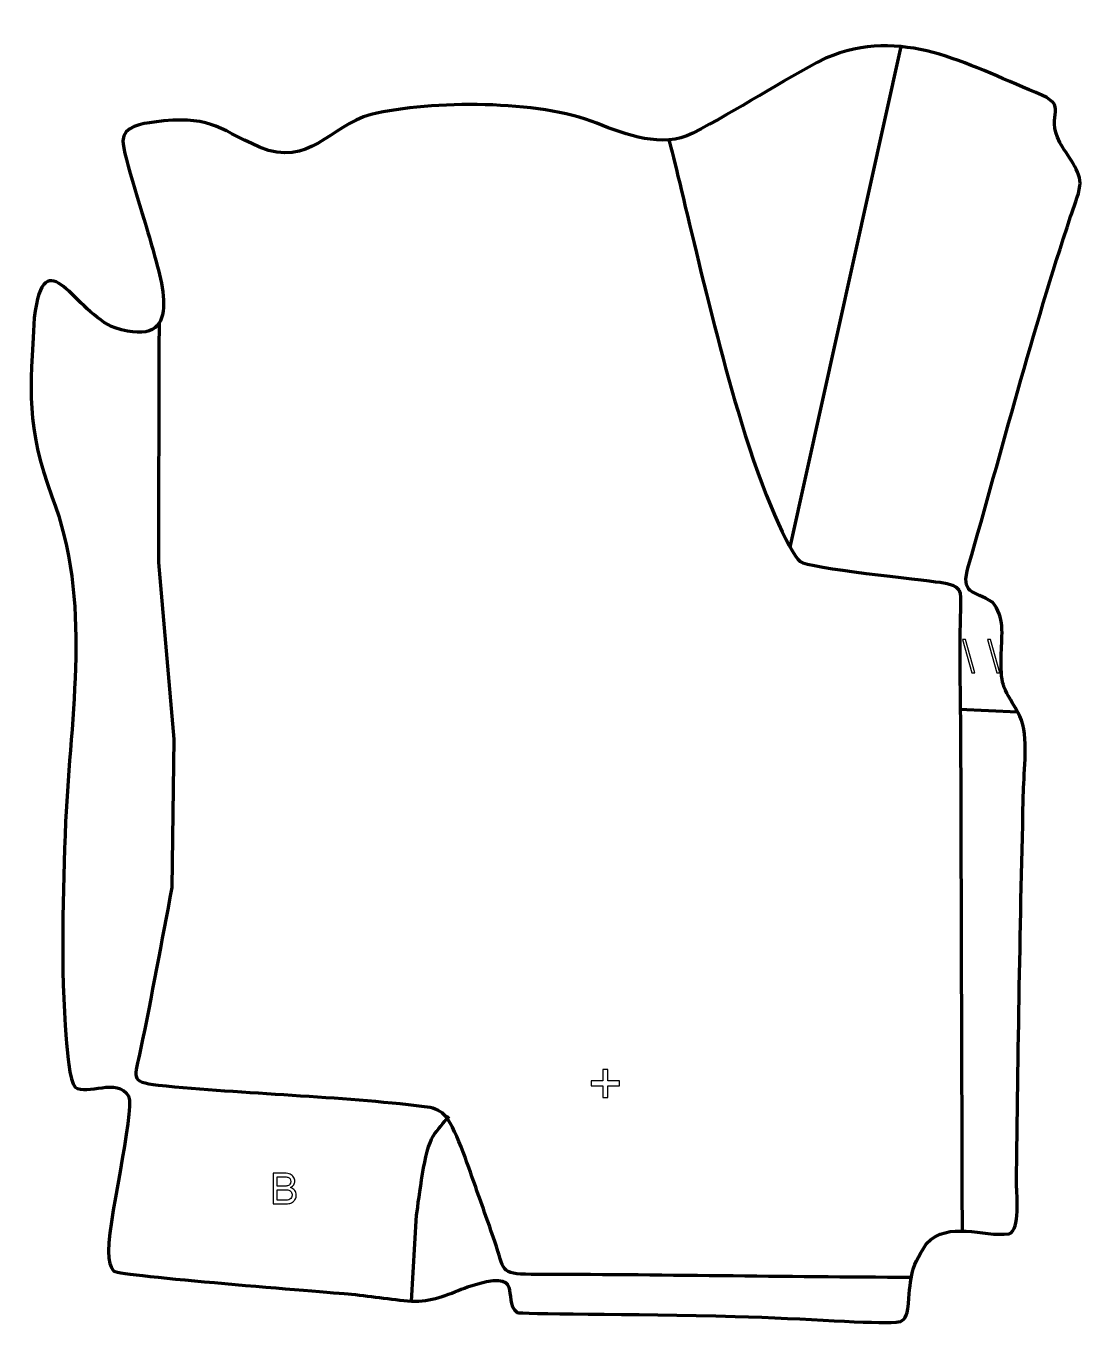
# Model space of a CAD drawing. Header units: millimetres. Extents: x -597 to 30, y 125 to 897.
import ezdxf

# ---------------------------------------------------------------- set-up
doc = ezdxf.new("R2010")
doc.units = ezdxf.units.MM
doc.header["$MEASUREMENT"] = 0
doc.layers.add('layer 2', color=7, linetype='Continuous')
doc.layers.add('layer 3', color=7, linetype='Continuous')

msp = doc.modelspace()

# ---------------------------------------------------------------- linework, layer by layer
at = {"layer": 'layer 2', "color": 140, "lineweight": 158}
for points in [[(-143.0514, 586.8747), (-143.0514, 586.8747), (-77.0892, 884.3312), (-77.0892, 884.3312)], [(-42.4173, 490.7127), (-42.4173, 490.7127), (-7.9415, 489.188), (-7.9415, 489.188)]]:
    msp.add_open_spline(points, degree=3, dxfattribs=at)
for points, knots in [([(-215.0832, 828.9776), (-209.258, 808.3645), (-191.6776, 726.1309), (-172.1931, 661.4029), (-172.1931, 661.4029), (-159.3897, 618.8694), (-143.8093, 584.1951), (-137.0786, 578.4725), (-137.0786, 578.4725), (-132.4572, 574.5433), (-64.9836, 567.6232), (-53.9465, 566.0865), (-53.9465, 566.0865), (-41.0116, 564.2735), (-41.4921, 561.6771), (-41.9036, 549.6149), (-41.9036, 549.6149), (-42.6627, 527.363), (-42.0362, 503.4448), (-41.88, 481.052), (-41.88, 481.052), (-41.8178, 472.125), (-41.7615, 463.1985), (-41.7324, 454.2713), (-41.7324, 454.2713), (-41.4545, 362.9225), (-41.1766, 271.5736), (-40.8987, 180.2247)], [0, 0, 0, 0, 0.125, 0.125, 0.125, 0.125, 0.25, 0.25, 0.25, 0.25, 0.375, 0.375, 0.375, 0.375, 0.5, 0.5, 0.5, 0.5, 0.625, 0.625, 0.625, 0.625, 0.75, 0.75, 0.75, 0.75, 1, 1, 1, 1]), ([(-71.0992, 153.0864), (-146.5172, 153.2616), (-221.5636, 154.8025), (-296.9732, 154.8916), (-296.9732, 154.8916), (-315.761, 154.9137), (-312.669, 157.2877), (-318.5611, 174.4612), (-318.5611, 174.4612), (-322.5007, 185.9442), (-326.5453, 197.4206), (-330.5933, 208.8668), (-330.5933, 208.8668), (-334.058, 218.4955), (-342.2977, 243.736), (-348.6978, 249.9577), (-348.6978, 249.9577), (-351.5625, 252.7425), (-355.7537, 253.944), (-360.2232, 254.5005), (-360.2232, 254.5005), (-411.0233, 260.8254), (-466.3806, 261.7925), (-518.3571, 267.171), (-518.3571, 267.171), (-536.0495, 269.0018), (-532.1275, 272.0974), (-528.7439, 288.5186), (-528.7439, 288.5186), (-522.1634, 320.4547), (-516.2325, 352.7032), (-510.1371, 384.7475), (-510.1371, 384.7475), (-510.1371, 384.7475), (-509.0788, 472.8538), (-509.0788, 472.8538), (-509.0788, 472.8538), (-509.0788, 472.8538), (-518.0746, 577.8934), (-518.0746, 577.8934), (-518.0746, 577.8934), (-518.0746, 577.8934), (-517.81, 704.0997), (-517.81, 704.0997), (-517.81, 704.0997), (-517.81, 704.0997), (-517.6723, 720.5547), (-517.6723, 720.5547)], [0, 0, 0, 0, 0.07692308, 0.07692308, 0.07692308, 0.07692308, 0.15384615, 0.15384615, 0.15384615, 0.15384615, 0.23076923, 0.23076923, 0.23076923, 0.23076923, 0.30769231, 0.30769231, 0.30769231, 0.30769231, 0.38461538, 0.38461538, 0.38461538, 0.38461538, 0.46153846, 0.46153846, 0.46153846, 0.46153846, 0.53846154, 0.53846154, 0.53846154, 0.53846154, 0.61538462, 0.61538462, 0.61538462, 0.61538462, 0.69230769, 0.69230769, 0.69230769, 0.69230769, 0.76923077, 0.76923077, 0.76923077, 0.76923077, 0.84615385, 0.84615385, 0.84615385, 0.84615385, 1, 1, 1, 1]), ([(-368.0409, 139.0529), (-368.0409, 139.0529), (-365.0135, 190.1461), (-365.0135, 190.1461), (-365.0135, 190.1461), (-363.3257, 200.8426), (-360.4263, 229.0779), (-355.0963, 236.9675), (-355.0963, 236.9675), (-352.3358, 241.0536), (-348.8652, 245.0812), (-345.6985, 248.884)], [0, 0, 0, 0, 0.25, 0.25, 0.25, 0.25, 0.5, 0.5, 0.5, 0.5, 1, 1, 1, 1])]:
    msp.add_open_spline(points, degree=3, knots=knots, dxfattribs=at)
at = {"layer": 'layer 2', "color": 142}
for points, knots in [([(-35.121, 512.3037), (-35.121, 512.3037), (-40.6565, 532.0922), (-40.6565, 532.0922), (-40.6565, 532.0922), (-40.6565, 532.0922), (-38.7757, 532.0922), (-38.7757, 532.0922), (-38.7757, 532.0922), (-38.7757, 532.0922), (-33.2402, 512.3037), (-33.2402, 512.3037), (-33.2402, 512.3037), (-33.2402, 512.3037), (-35.121, 512.3037), (-35.121, 512.3037)], [0, 0, 0, 0, 0.2, 0.2, 0.2, 0.2, 0.4, 0.4, 0.4, 0.4, 0.6, 0.6, 0.6, 0.6, 1, 1, 1, 1]), ([(-20.2618, 512.3037), (-20.2618, 512.3037), (-25.7973, 532.0922), (-25.7973, 532.0922), (-25.7973, 532.0922), (-25.7973, 532.0922), (-23.9165, 532.0922), (-23.9165, 532.0922), (-23.9165, 532.0922), (-23.9165, 532.0922), (-18.381, 512.3037), (-18.381, 512.3037), (-18.381, 512.3037), (-18.381, 512.3037), (-20.2618, 512.3037), (-20.2618, 512.3037)], [0, 0, 0, 0, 0.2, 0.2, 0.2, 0.2, 0.4, 0.4, 0.4, 0.4, 0.6, 0.6, 0.6, 0.6, 1, 1, 1, 1]), ([(-254.2915, 259.9867), (-254.2915, 259.9867), (-254.2915, 266.9012), (-254.2915, 266.9012), (-254.2915, 266.9012), (-254.2915, 266.9012), (-261.1706, 266.9012), (-261.1706, 266.9012), (-261.1706, 266.9012), (-261.1706, 266.9012), (-261.1706, 269.794), (-261.1706, 269.794), (-261.1706, 269.794), (-261.1706, 269.794), (-254.2915, 269.794), (-254.2915, 269.794), (-254.2915, 269.794), (-254.2915, 269.794), (-254.2915, 276.6731), (-254.2915, 276.6731), (-254.2915, 276.6731), (-254.2915, 276.6731), (-251.3634, 276.6731), (-251.3634, 276.6731), (-251.3634, 276.6731), (-251.3634, 276.6731), (-251.3634, 269.794), (-251.3634, 269.794), (-251.3634, 269.794), (-251.3634, 269.794), (-244.4842, 269.794), (-244.4842, 269.794), (-244.4842, 269.794), (-244.4842, 269.794), (-244.4842, 266.9012), (-244.4842, 266.9012), (-244.4842, 266.9012), (-244.4842, 266.9012), (-251.3634, 266.9012), (-251.3634, 266.9012), (-251.3634, 266.9012), (-251.3634, 266.9012), (-251.3634, 259.9867), (-251.3634, 259.9867), (-251.3634, 259.9867), (-251.3634, 259.9867), (-254.2915, 259.9867), (-254.2915, 259.9867)], [0, 0, 0, 0, 0.07692308, 0.07692308, 0.07692308, 0.07692308, 0.15384615, 0.15384615, 0.15384615, 0.15384615, 0.23076923, 0.23076923, 0.23076923, 0.23076923, 0.30769231, 0.30769231, 0.30769231, 0.30769231, 0.38461538, 0.38461538, 0.38461538, 0.38461538, 0.46153846, 0.46153846, 0.46153846, 0.46153846, 0.53846154, 0.53846154, 0.53846154, 0.53846154, 0.61538462, 0.61538462, 0.61538462, 0.61538462, 0.69230769, 0.69230769, 0.69230769, 0.69230769, 0.76923077, 0.76923077, 0.76923077, 0.76923077, 0.84615385, 0.84615385, 0.84615385, 0.84615385, 1, 1, 1, 1]), ([(-450.1981, 196.7951), (-450.1981, 196.7951), (-450.1981, 214.9815), (-450.1981, 214.9815), (-450.1981, 214.9815), (-450.1981, 214.9815), (-443.374, 214.9815), (-443.374, 214.9815), (-443.374, 214.9815), (-441.9854, 214.9815), (-440.8721, 214.7995), (-440.0296, 214.4312), (-440.0296, 214.4312), (-439.1914, 214.0629), (-438.5353, 213.4956), (-438.0611, 212.7294), (-438.0611, 212.7294), (-437.5828, 211.9674), (-437.3457, 211.1673), (-437.3457, 210.3291), (-437.3457, 210.3291), (-437.3457, 209.5544), (-437.5574, 208.822), (-437.9765, 208.1362), (-437.9765, 208.1362), (-438.3956, 207.4504), (-439.0306, 206.8958), (-439.8815, 206.4725), (-439.8815, 206.4725), (-438.7808, 206.1508), (-437.9341, 205.6004), (-437.3457, 204.8215), (-437.3457, 204.8215), (-436.753, 204.0468), (-436.4567, 203.1282), (-436.4567, 202.0698), (-436.4567, 202.0698), (-436.4567, 201.2147), (-436.6387, 200.4231), (-436.9986, 199.6907), (-436.9986, 199.6907), (-437.3584, 198.9583), (-437.8029, 198.3953), (-438.3321, 197.9974), (-438.3321, 197.9974), (-438.8612, 197.6037), (-439.5259, 197.3031), (-440.3217, 197.0999), (-440.3217, 197.0999), (-441.1218, 196.8967), (-442.0997, 196.7951), (-443.2597, 196.7951), (-443.2597, 196.7951), (-443.2597, 196.7951), (-450.1981, 196.7951), (-450.1981, 196.7951)], [0, 0, 0, 0, 0.06666667, 0.06666667, 0.06666667, 0.06666667, 0.13333333, 0.13333333, 0.13333333, 0.13333333, 0.2, 0.2, 0.2, 0.2, 0.26666667, 0.26666667, 0.26666667, 0.26666667, 0.33333333, 0.33333333, 0.33333333, 0.33333333, 0.4, 0.4, 0.4, 0.4, 0.46666667, 0.46666667, 0.46666667, 0.46666667, 0.53333333, 0.53333333, 0.53333333, 0.53333333, 0.6, 0.6, 0.6, 0.6, 0.66666667, 0.66666667, 0.66666667, 0.66666667, 0.73333333, 0.73333333, 0.73333333, 0.73333333, 0.8, 0.8, 0.8, 0.8, 0.86666667, 0.86666667, 0.86666667, 0.86666667, 1, 1, 1, 1]), ([(-447.7851, 207.3361), (-447.7851, 207.3361), (-443.8523, 207.3361), (-443.8523, 207.3361), (-443.8523, 207.3361), (-442.7855, 207.3361), (-442.0193, 207.4081), (-441.5579, 207.5478), (-441.5579, 207.5478), (-440.944, 207.7298), (-440.4826, 208.0346), (-440.1736, 208.4579), (-440.1736, 208.4579), (-439.8645, 208.8813), (-439.7079, 209.4104), (-439.7079, 210.0497), (-439.7079, 210.0497), (-439.7079, 210.655), (-439.8518, 211.1884), (-440.1439, 211.6456), (-440.1439, 211.6456), (-440.4318, 212.1071), (-440.8467, 212.4246), (-441.3843, 212.5939), (-441.3843, 212.5939), (-441.9219, 212.7632), (-442.8448, 212.8479), (-444.1487, 212.8479), (-444.1487, 212.8479), (-444.1487, 212.8479), (-447.7851, 212.8479), (-447.7851, 212.8479), (-447.7851, 212.8479), (-447.7851, 212.8479), (-447.7851, 207.3361), (-447.7851, 207.3361)], [0, 0, 0, 0, 0.1, 0.1, 0.1, 0.1, 0.2, 0.2, 0.2, 0.2, 0.3, 0.3, 0.3, 0.3, 0.4, 0.4, 0.4, 0.4, 0.5, 0.5, 0.5, 0.5, 0.6, 0.6, 0.6, 0.6, 0.7, 0.7, 0.7, 0.7, 0.8, 0.8, 0.8, 0.8, 1, 1, 1, 1]), ([(-447.7851, 198.9287), (-447.7851, 198.9287), (-443.2554, 198.9287), (-443.2554, 198.9287), (-443.2554, 198.9287), (-442.4765, 198.9287), (-441.9304, 198.9583), (-441.6129, 199.0176), (-441.6129, 199.0176), (-441.0626, 199.115), (-440.5969, 199.2801), (-440.2244, 199.5129), (-440.2244, 199.5129), (-439.8518, 199.7457), (-439.547, 200.0844), (-439.3057, 200.5289), (-439.3057, 200.5289), (-439.0644, 200.9734), (-438.9459, 201.4856), (-438.9459, 202.0656), (-438.9459, 202.0656), (-438.9459, 202.7472), (-439.1195, 203.3356), (-439.4708, 203.8394), (-439.4708, 203.8394), (-439.818, 204.3431), (-440.3006, 204.6945), (-440.9186, 204.8977), (-440.9186, 204.8977), (-441.5325, 205.1009), (-442.4215, 205.2025), (-443.5772, 205.2025), (-443.5772, 205.2025), (-443.5772, 205.2025), (-447.7851, 205.2025), (-447.7851, 205.2025), (-447.7851, 205.2025), (-447.7851, 205.2025), (-447.7851, 198.9287), (-447.7851, 198.9287)], [0, 0, 0, 0, 0.09090909, 0.09090909, 0.09090909, 0.09090909, 0.18181818, 0.18181818, 0.18181818, 0.18181818, 0.27272727, 0.27272727, 0.27272727, 0.27272727, 0.36363636, 0.36363636, 0.36363636, 0.36363636, 0.45454545, 0.45454545, 0.45454545, 0.45454545, 0.54545455, 0.54545455, 0.54545455, 0.54545455, 0.63636364, 0.63636364, 0.63636364, 0.63636364, 0.72727273, 0.72727273, 0.72727273, 0.72727273, 0.81818182, 0.81818182, 0.81818182, 0.81818182, 1, 1, 1, 1])]:
    msp.add_open_spline(points, degree=3, knots=knots, dxfattribs=at)
at = {"layer": 'layer 3', "color": 242, "lineweight": 158}
msp.add_open_spline([(-458.2111, 824.5926), (-428.7306, 812.0529), (-416.9178, 837.2642), (-392.0066, 844.0356), (-392.0066, 844.0356), (-355.2596, 852.485), (-292.9494, 852.7637), (-257.7852, 838.7769), (-257.7852, 838.7769), (-240.3611, 831.8463), (-219.1245, 823.8012), (-200.9292, 832.8438), (-200.9292, 832.8438), (-174.0365, 846.7564), (-148.8688, 863.62), (-122.0444, 877.4378), (-122.0444, 877.4378), (-76.1729, 896.6149), (-39.0922, 874.0969), (2.9427, 857.0892), (2.9427, 857.0892), (24.6533, 848.305), (7.6994, 845.1747), (17.2141, 827.3114), (17.2141, 827.3114), (21.0305, 820.1462), (30.3696, 809.9103), (29.1417, 801.5953), (29.1417, 801.5953), (28.3215, 796.0411), (25.4292, 788.7616), (23.5487, 783.3128), (23.5487, 783.3128), (0.9516, 715.0653), (-17.1396, 645.003), (-37.0424, 575.8895), (-37.0424, 575.8895), (-42.0652, 558.4476), (-34.2485, 561.5908), (-22.8411, 554.2431), (-22.8411, 554.2431), (-15.3735, 545.6613), (-17.3386, 534.8029), (-17.589, 523.9652), (-17.589, 523.9652), (-17.9412, 504.3826), (-17.3032, 505.1759), (-7.6828, 488.7467), (-7.6828, 488.7467), (-0.9681, 477.2796), (-3.9485, 457.3339), (-4.3261, 444.0023), (-4.3261, 444.0023), (-6.4032, 365.4006), (-7.6587, 286.7418), (-8.5546, 208.1177), (-8.5546, 208.1177), (-8.4912, 202.0296), (-6.1186, 181.5125), (-12.87, 178.9242), (-12.87, 178.9242), (-29.11, 177.0505), (-48.6327, 187.0285), (-62.0036, 173.2005), (-62.0036, 173.2005), (-72.6131, 157.2049), (-71.1415, 152.3366), (-73.1585, 134.4455), (-73.1585, 134.4455), (-74.1052, 128.2417), (-76.2454, 126.8139), (-80.1494, 126.4918), (-80.1494, 126.4918), (-93.485, 125.3913), (-133.2037, 128.8111), (-175.6385, 129.901), (-175.6385, 129.901), (-237.0065, 131.4773), (-304.0555, 131.3581), (-305.2034, 132.2505), (-305.2034, 132.2505), (-315.3132, 140.1093), (-298.672, 159.5622), (-334.6563, 147.452), (-334.6563, 147.452), (-344.6536, 143.7156), (-354.7654, 138.8818), (-365.6487, 138.9195), (-365.6487, 138.9195), (-377.8759, 139.4866), (-391.1282, 141.9479), (-403.6577, 143.099), (-403.6577, 143.099), (-420.5263, 144.6217), (-540.2507, 153.8916), (-544.7356, 156.8914), (-544.7356, 156.8914), (-546.5844, 158.9322), (-547.4893, 161.6136), (-547.8141, 164.5955), (-547.8141, 164.5955), (-549.8154, 182.9687), (-531.9573, 251.2602), (-536.1569, 260.7667), (-536.1569, 260.7667), (-542.8025, 272.4514), (-560.8002, 260.6919), (-567.7721, 266.213), (-567.7721, 266.213), (-571.3506, 269.047), (-572.6626, 289.7491), (-573.0732, 294.7173), (-573.0732, 294.7173), (-576.5984, 337.3653), (-575.0355, 381.2171), (-573.5303, 423.9694), (-573.5303, 423.9694), (-570.4215, 488.0693), (-557.7417, 555.2145), (-581.6154, 616.9816), (-581.6154, 616.9816), (-597.0291, 659.2181), (-594.7748, 679.5921), (-592.0785, 723.1432), (-592.0785, 723.1432), (-586.3578, 772.1556), (-567.3405, 725.6689), (-544.0621, 717.2396), (-544.0621, 717.2396), (-501.8197, 703.6612), (-516.7212, 745.6385), (-523.0134, 768.5998), (-523.0134, 768.5998), (-526.0469, 779.5069), (-539.5974, 820.6354), (-539.4717, 828.3303), (-539.4717, 828.3303), (-539.3239, 837.3788), (-527.9519, 838.5487), (-520.7931, 839.4879), (-520.7931, 839.4879), (-488.2966, 843.7513), (-484.8151, 836.6208), (-458.2111, 824.5926)], degree=3, knots=[0, 0, 0, 0, 0.02702703, 0.02702703, 0.02702703, 0.02702703, 0.05405405, 0.05405405, 0.05405405, 0.05405405, 0.08108108, 0.08108108, 0.08108108, 0.08108108, 0.10810811, 0.10810811, 0.10810811, 0.10810811, 0.13513514, 0.13513514, 0.13513514, 0.13513514, 0.16216216, 0.16216216, 0.16216216, 0.16216216, 0.18918919, 0.18918919, 0.18918919, 0.18918919, 0.21621622, 0.21621622, 0.21621622, 0.21621622, 0.24324324, 0.24324324, 0.24324324, 0.24324324, 0.27027027, 0.27027027, 0.27027027, 0.27027027, 0.2972973, 0.2972973, 0.2972973, 0.2972973, 0.32432432, 0.32432432, 0.32432432, 0.32432432, 0.35135135, 0.35135135, 0.35135135, 0.35135135, 0.37837838, 0.37837838, 0.37837838, 0.37837838, 0.40540541, 0.40540541, 0.40540541, 0.40540541, 0.43243243, 0.43243243, 0.43243243, 0.43243243, 0.45945946, 0.45945946, 0.45945946, 0.45945946, 0.48648649, 0.48648649, 0.48648649, 0.48648649, 0.51351351, 0.51351351, 0.51351351, 0.51351351, 0.54054054, 0.54054054, 0.54054054, 0.54054054, 0.56756757, 0.56756757, 0.56756757, 0.56756757, 0.59459459, 0.59459459, 0.59459459, 0.59459459, 0.62162162, 0.62162162, 0.62162162, 0.62162162, 0.64864865, 0.64864865, 0.64864865, 0.64864865, 0.67567568, 0.67567568, 0.67567568, 0.67567568, 0.7027027, 0.7027027, 0.7027027, 0.7027027, 0.72972973, 0.72972973, 0.72972973, 0.72972973, 0.75675676, 0.75675676, 0.75675676, 0.75675676, 0.78378378, 0.78378378, 0.78378378, 0.78378378, 0.81081081, 0.81081081, 0.81081081, 0.81081081, 0.83783784, 0.83783784, 0.83783784, 0.83783784, 0.86486486, 0.86486486, 0.86486486, 0.86486486, 0.89189189, 0.89189189, 0.89189189, 0.89189189, 0.91891892, 0.91891892, 0.91891892, 0.91891892, 0.94594595, 0.94594595, 0.94594595, 0.94594595, 1, 1, 1, 1], dxfattribs=at)

doc.saveas('drawing.dxf')
